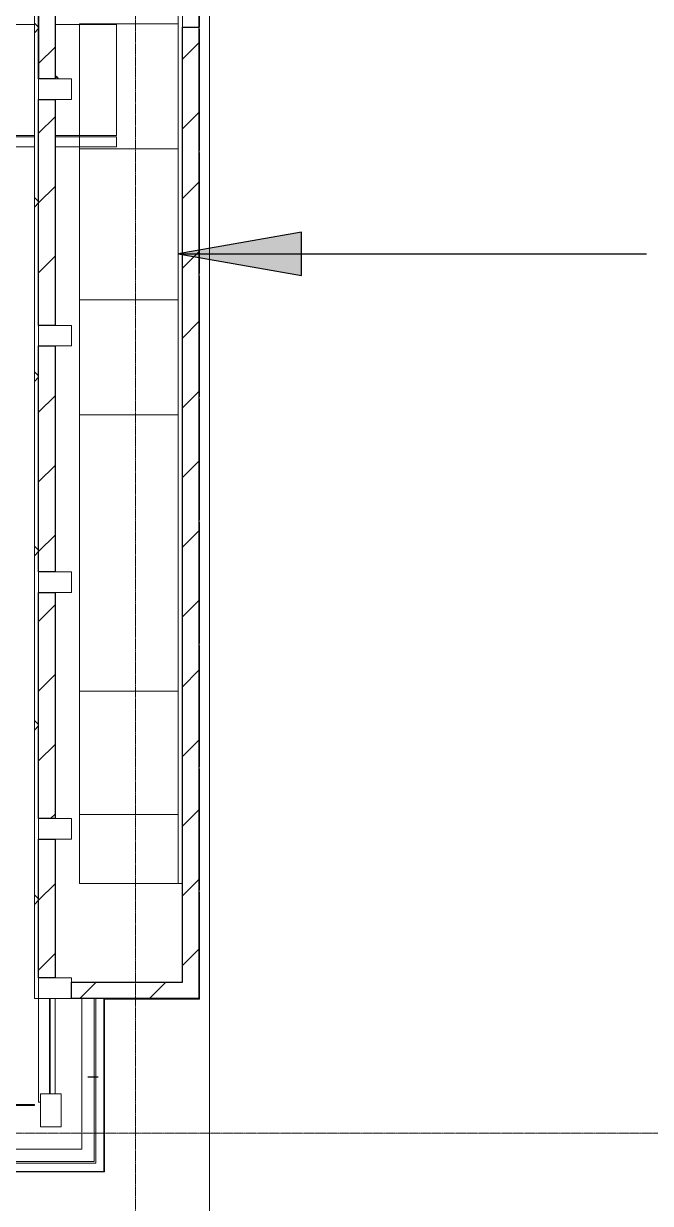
# Model space of a CAD drawing. Header units: millimetres. Extents: x 984 to 425800, y -34355 to 59419.
# Drawn here: x 391118 to 398748, y 15396 to 29752 of the extents above; entities that cross this region are included whole.
import ezdxf

# ---------------------------------------------------------------- set-up
doc = ezdxf.new("R2010")
doc.units = ezdxf.units.MM
doc.linetypes.add('DPA_Grid _ Level 100', pattern=[10, 5.5, -1.6, 1.3, -1.6])
doc.linetypes.add('DPA_Hidden 100', pattern=[7.2, 4.7, -2.5])
for name, color, linetype, lineweight in [('A-COLS-E', 1, 'Continuous', 9), ('A-COLS-HDLN', 2, 'Continuous', 9), ('A-DETL', 1, 'Continuous', 70), ('A-DETL-GENF', 2, 'Continuous', 35), ('A-FLOR-E', 2, 'Continuous', 9), ('A-GENM', 1, 'Continuous', 9), ('A-GLAZ-CURT', 2, 'Continuous', 9), ('A-GLAZ-CWMG', 2, 'Continuous', 9), ('A-WALL', 5, 'Continuous', 9), ('A-WALL-FNSH', 2, 'Continuous', 9), ('A-WALL-PATT', 1, 'Continuous', 9), ('E-LITE-EQPM', 2, 'Continuous', 9), ('S-GRID', 251, 'Continuous', 9), ('S-STRS-IDEN', 3, 'Continuous', 25), ('S-STRS-MBND', 2, 'Continuous', 9), ('WALL-E', 2, 'Continuous', 9)]:
    doc.layers.add(name, color=color, linetype=linetype, lineweight=lineweight)
pattern_1 = [(45, (1017098.17, 0), (-424.26407, 424.26407), [])]

# ---------------------------------------------------------------- blocks, each defined once
blk = doc.blocks.new('DPA_CP_Entrance Louver Grill Vertical Z - Louver Grill Vertical Z-V29-4110-01 GROUND LEVEL - REFLECTED CEILING PLAN')
at = {"layer": 'A-GLAZ-CURT'}
for p, q in [((-611, 0), (-611, -50)), ((-611, -50), (-611, 0)), ((-611, -50), (-611, -125)), ((-611, -125), (-611, -50)), ((-611, -50), (-611, -125)), ((-611, -125), (-611, -50)), ((-561, -200), (-563, -200)), ((563, -200), (561, -200))]:
    blk.add_line(p, q, dxfattribs=at)
blk = doc.blocks.new('GM_Louver Grill Vertical Z - Z Profile-V51-4110-01 GROUND LEVEL - REFLECTED CEILING PLAN')
at = {"layer": 'A-GENM'}
for p, q in [((46, -73), (40, -73)), ((40, -73), (40, -75)), ((40, -75), (40, -73)), ((40, -73), (46, -73)), ((40, -75), (50, -75)), ((50, -75), (40, -75))]:
    blk.add_line(p, q, dxfattribs=at)
blk = doc.blocks.new('DPA_Rectangular - 250 x 400 mm-11952625-4110-01 GROUND LEVEL - REFLECTED CEILING PLAN')
at = {"layer": 'A-COLS-E'}
for p, q in [((-200, -125), (-200, 125)), ((-200, 125), (200, 125)), ((200, 125), (200, -125)), ((200, -125), (-200, -125))]:
    blk.add_line(p, q, dxfattribs=at)
blk = doc.blocks.new('DPA_Rectangular Tuscan Column - Rectangular Tuscan Column-V72-4110-01 GROUND LEVEL - REFLECTED CEILING PLAN')
at = {"layer": 'A-COLS-HDLN'}
for p, q in [((-125, -150), (-125, 250)), ((-125, 250), (125, 250)), ((125, 250), (125, -150)), ((125, -150), (-125, -150))]:
    blk.add_line(p, q, dxfattribs=at)
blk = doc.blocks.new('DPA_CP_Entrance Louver Grill Vertical Z - Louver Grill Vertical Z-18398636-4110-01 GROUND LEVEL - REFLECTED CEILING PLAN')
at = {"layer": 'A-GLAZ-CURT'}
for p, q in [((478, -50), (478, 0)), ((478, 0), (478, -50)), ((478, -50), (478, -125)), ((478, -125), (478, -50)), ((478, -50), (478, -125)), ((478, -125), (478, -50)), ((-428, -200), (-430, -200)), ((430, -200), (428, -200))]:
    blk.add_line(p, q, dxfattribs=at)
blk = doc.blocks.new('DPA_CP_Entrance Louver Grill Vertical Z - Louver Grill Vertical Z-V73-4110-01 GROUND LEVEL - REFLECTED CEILING PLAN')
at = {"layer": 'A-GLAZ-CURT'}
for p, q in [((-478, 0), (-478, -50)), ((-478, -50), (-478, 0)), ((478, -50), (478, 0)), ((478, 0), (478, -50)), ((-478, -50), (-478, -125)), ((-478, -125), (-478, -50)), ((-478, -50), (-478, -125)), ((-478, -125), (-478, -50)), ((478, -50), (478, -125)), ((478, -125), (478, -50)), ((478, -50), (478, -125)), ((478, -125), (478, -50)), ((-428, -200), (-430, -200)), ((430, -200), (428, -200))]:
    blk.add_line(p, q, dxfattribs=at)
blk = doc.blocks.new('GM_Louver Grill Vertical Z - Z Profile-12047619-4110-01 GROUND LEVEL - REFLECTED CEILING PLAN')
at = {"layer": 'A-GENM'}
for p, q in [((40, -75), (50, -75)), ((50, -75), (40, -75))]:
    blk.add_line(p, q, dxfattribs=at)
blk = doc.blocks.new('DPA_CP_Entrance Louver Grill Vertical Z - Louver Grill Vertical Z-18398896-4110-01 GROUND LEVEL - REFLECTED CEILING PLAN')
at = {"layer": 'A-GLAZ-CURT'}
for p, q in [((478, -50), (478, 0)), ((478, 0), (478, -50)), ((478, -50), (478, -125)), ((478, -125), (478, -50)), ((478, -50), (478, -125)), ((478, -125), (478, -50))]:
    blk.add_line(p, q, dxfattribs=at)
blk = doc.blocks.new('DPA_CP_Entrance Louver Grill Vertical Z - Louver Grill Vertical Z-V81-4110-01 GROUND LEVEL - REFLECTED CEILING PLAN')
at = {"layer": 'A-GLAZ-CURT'}
for p, q in [((-478, 0), (-478, -50)), ((-478, -50), (-478, 0)), ((478, -50), (478, 0)), ((478, 0), (478, -50)), ((-478, -50), (-478, -125)), ((-478, -125), (-478, -50)), ((-478, -50), (-478, -125)), ((-478, -125), (-478, -50)), ((478, -50), (478, -125)), ((478, -125), (478, -50)), ((478, -50), (478, -125)), ((478, -125), (478, -50))]:
    blk.add_line(p, q, dxfattribs=at)
blk = doc.blocks.new('System Panel - Entrance Glazed 12mm-11975547-4110-01 GROUND LEVEL - REFLECTED CEILING PLAN')
at = {"layer": 'A-GLAZ-CURT'}
for p, q in [((-221, -6), (-221, 6)), ((-221, 6), (221, 6)), ((221, 6), (221, -6)), ((221, -6), (-221, -6))]:
    blk.add_line(p, q, dxfattribs=at)
blk = doc.blocks.new('System Panel - Entrance Glazed 12mm-11971452-4110-01 GROUND LEVEL - REFLECTED CEILING PLAN')
at = {"layer": 'A-GLAZ-CURT'}
for p, q in [((-605, -6), (-605, 6)), ((-605, 6), (555, 6)), ((555, -6), (-605, -6))]:
    blk.add_line(p, q, dxfattribs=at)
blk = doc.blocks.new('Rectangular Mullion - 50x200-12058037-4110-01 GROUND LEVEL - REFLECTED CEILING PLAN')
at = {"layer": 'A-GLAZ-CWMG'}
for p, q in [((-624997, 15779), (-626419, 15779)), ((-626419, 15779), (-624997, 15779))]:
    blk.add_line(p, q, dxfattribs=at)
blk = doc.blocks.new('Rectangular Mullion - 50x200-12058038-4110-01 GROUND LEVEL - REFLECTED CEILING PLAN')
at = {"layer": 'A-GLAZ-CWMG'}
for p, q in [((-624997, 16934), (-624997, 15779)), ((-624997, 15779), (-624997, 16934))]:
    blk.add_line(p, q, dxfattribs=at)
blk = doc.blocks.new('Rectangular Mullion - 50x200-12057870-4110-01 GROUND LEVEL - REFLECTED CEILING PLAN')
at = {"layer": 'A-GLAZ-CWMG'}
for p, q in [((-624997, 17889), (-625197, 17889)), ((-625197, 17889), (-624997, 17889)), ((-624997, 17889), (-624997, 16934)), ((-624997, 16934), (-624997, 17889))]:
    blk.add_line(p, q, dxfattribs=at)
blk = doc.blocks.new('Rectangular Mullion - Entrance Louver Top-12058041-4110-01 GROUND LEVEL - REFLECTED CEILING PLAN')
at = {"layer": 'A-GLAZ-CWMG'}
for p, q in [((-625272, 16054), (-626419, 16054)), ((-625272, 16054), (-626419, 16054)), ((-625122, 15904), (-626419, 15904)), ((-625122, 15904), (-626419, 15904)), ((-625102, 15884), (-626419, 15884)), ((-625102, 15884), (-626419, 15884)), ((-626419, 15784), (-625002, 15784)), ((-625002, 15784), (-626419, 15784))]:
    blk.add_line(p, q, dxfattribs=at)
blk = doc.blocks.new('Rectangular Mullion - Entrance Louver Top-12058042-4110-01 GROUND LEVEL - REFLECTED CEILING PLAN')
at = {"layer": 'A-GLAZ-CWMG'}
for p, q in [((-625272, 16934), (-625272, 16054)), ((-625272, 16934), (-625272, 16054)), ((-625122, 16934), (-625122, 15904)), ((-625122, 16934), (-625122, 15904)), ((-625102, 16934), (-625102, 15884)), ((-625102, 16934), (-625102, 15884)), ((-625002, 15784), (-625002, 16934)), ((-625002, 16934), (-625002, 15784))]:
    blk.add_line(p, q, dxfattribs=at)
blk = doc.blocks.new('Rectangular Mullion - Entrance Louver Top-12057874-4110-01 GROUND LEVEL - REFLECTED CEILING PLAN')
at = {"layer": 'A-GLAZ-CWMG'}
for p, q in [((-625122, 17889), (-625272, 17889)), ((-625272, 17889), (-625002, 17889)), ((-625272, 17889), (-625272, 16934)), ((-625272, 17889), (-625272, 16934)), ((-625102, 17889), (-625122, 17889)), ((-625122, 17889), (-625122, 16934)), ((-625122, 17889), (-625122, 16934)), ((-625002, 17889), (-625102, 17889)), ((-625102, 17889), (-625102, 16934)), ((-625102, 17889), (-625102, 16934)), ((-625002, 16934), (-625002, 17889)), ((-625002, 17889), (-625002, 16934))]:
    blk.add_line(p, q, dxfattribs=at)
blk = doc.blocks.new('System Panel - DPA-AR_Metal Ceiling Rectangular Panel-12710824-4110-01 GROUND LEVEL - REFLECTED CEILING PLAN')
at = {"layer": 'A-GLAZ-CURT'}
for p, q in [((-625847, 31239), (-626347, 31239)), ((-626347, 31239), (-626347, 29889)), ((-626347, 29889), (-626347, 31239)), ((-626347, 31239), (-625847, 31239)), ((-624847, 31239), (-625597, 31239)), ((-625597, 31239), (-624847, 31239)), ((-624847, 29889), (-624847, 31239)), ((-624847, 31239), (-624847, 29889)), ((-626347, 29889), (-625847, 29889)), ((-625847, 29889), (-626347, 29889)), ((-625597, 29889), (-624847, 29889)), ((-624847, 29889), (-625597, 29889))]:
    blk.add_line(p, q, dxfattribs=at)
blk = doc.blocks.new('DPA_CP_Metal Ceiling Panel - Vertical Panel Entrance-12710972-4110-01 GROUND LEVEL - REFLECTED CEILING PLAN')
at = {"layer": 'A-GLAZ-CURT'}
for p, q in [((-626347, 29754), (-626347, 29874)), ((-626347, 29874), (-625847, 29874)), ((-625847, 29874), (-626347, 29874)), ((-626347, 29874), (-626347, 29754)), ((-626347, 29754), (-626347, 29874)), ((-626347, 29874), (-625847, 29874)), ((-625597, 29874), (-624847, 29874)), ((-624847, 29874), (-625597, 29874)), ((-625597, 29874), (-624847, 29874)), ((-624847, 29754), (-624847, 29874)), ((-624847, 29754), (-624847, 29874)), ((-624847, 29874), (-624847, 29754)), ((-626347, 29754), (-625847, 29754)), ((-626347, 29754), (-625847, 29754)), ((-625847, 29754), (-626347, 29754)), ((-625597, 29754), (-624847, 29754)), ((-625597, 29754), (-624847, 29754)), ((-624847, 29754), (-625597, 29754))]:
    blk.add_line(p, q, dxfattribs=at)
blk = doc.blocks.new('D1 - D1-V174-4110-01 GROUND LEVEL - REFLECTED CEILING PLAN')
at = {"layer": 'A-DETL-GENF', "lineweight": 25}
for radius, start in [(45, 290.53375), (40, 294.87539)]:
    blk.add_arc((0, 0), radius, start, 360, dxfattribs=at)
at = {"layer": 'E-LITE-EQPM'}
blk.add_line((15, 0), (77.5, 0), dxfattribs=at)
blk.add_arc((0, 0), 38, 296.93195, 360, dxfattribs=at)

msp = doc.modelspace()

# ---------------------------------------------------------------- hatches: boundary and pattern name
at = {"layer": 'A-WALL-PATT'}
h = msp.add_hatch(dxfattribs=at)
h.set_pattern_fill('FP_7', color=256, style=0, pattern_type=2)
h.set_pattern_definition([(45, (1017098.2, 0), (-1060.66, 1060.66), []), (135, (1017098.2, 0), (-1060.66, -1060.66), [])])
h.paths.add_polyline_path([(391250.8, 17889), (391300.8, 17889), (391300.8, 32079), (391250.8, 32079), (391250.8, 18116)])
h.paths.add_polyline_path([(391300.8, 33879), (391300.8, 34479), (391250.8, 34479), (391250.8, 33879)])
h.paths.add_polyline_path([(391250.8, 36279), (391300.8, 36279), (391300.8, 36369), (391250.8, 36369), (391250.8, 36319)])
h = msp.add_hatch(dxfattribs=at)
h.set_pattern_fill('FP_2', color=256, style=0, pattern_type=2)
h.set_pattern_definition(pattern_1)
h.paths.add_polyline_path([(391300.8, 29079), (391500.8, 29079), (391500.8, 32079), (391300.8, 32079), (391300.8, 30604.8)])
h = msp.add_hatch(dxfattribs=at)
h.set_pattern_fill('FP_2', color=256, style=0, pattern_type=2)
h.set_pattern_definition(pattern_1)
h.paths.add_polyline_path([(393050.8, 17889), (393250.8, 17889), (393250.8, 29709), (393050.8, 29709), (393050.8, 18089)])
h = msp.add_hatch(dxfattribs=at)
h.set_pattern_fill('FP_2', color=256, style=0, pattern_type=2)
h.set_pattern_definition(pattern_1)
h.paths.add_polyline_path([(391500.8, 26079), (391500.8, 28829), (391300.8, 28829), (391300.8, 26079)])
h = msp.add_hatch(dxfattribs=at)
h.set_pattern_fill('FP_2', color=256, style=0, pattern_type=2)
h.set_pattern_definition(pattern_1)
h.paths.add_polyline_path([(391500.8, 23079), (391500.8, 25829), (391300.8, 25829), (391300.8, 23079)])
h = msp.add_hatch(dxfattribs=at)
h.set_pattern_fill('FP_2', color=256, style=0, pattern_type=2)
h.set_pattern_definition(pattern_1)
h.paths.add_polyline_path([(391500.8, 20079), (391500.8, 22829), (391300.8, 22829), (391300.8, 20079)])
h = msp.add_hatch(dxfattribs=at)
h.set_pattern_fill('FP_2', color=256, style=0, pattern_type=2)
h.set_pattern_definition(pattern_1)
h.paths.add_polyline_path([(391500.8, 18139), (391500.8, 19829), (391300.8, 19829), (391300.8, 18139)])
h = msp.add_hatch(dxfattribs=at)
h.set_pattern_fill('FP_2', color=256, style=0, pattern_type=2)
h.set_pattern_definition(pattern_1)
h.paths.add_polyline_path([(393050.8, 17889), (393050.8, 18089), (391700.8, 18089), (391700.8, 17889), (392389.8, 17889)])
at = {"layer": 'S-STRS-IDEN'}
msp.add_hatch(color=256, dxfattribs=at).paths.add_polyline_path([(393000.8, 26949.4), (394500.8, 26684.9), (394500.8, 27213.9)])

# ---------------------------------------------------------------- linework, layer by layer
at = {"layer": 'A-DETL', "linetype": 'DPA_Hidden 100', "lineweight": 9}
msp.add_line((393380.8, 2544.8), (393380.8, 37259), dxfattribs=at)
at = {"layer": 'A-FLOR-E'}
for p, q in [((393000.8, 37039), (393000.8, 28229)), ((393000.8, 28229), (393000.8, 37039)), ((393000.8, 28229), (391800.8, 28229)), ((391800.8, 28229), (391800.8, 19289)), ((391800.8, 19289), (391800.8, 28229)), ((391800.8, 28229), (393000.8, 28229)), ((391800.8, 19289), (393050.8, 19289)), ((393050.8, 19289), (391800.8, 19289)), ((393050.8, 19289), (393050.8, 18089)), ((393050.8, 18089), (393050.8, 19289)), ((393050.8, 18089), (391900.8, 18089)), ((391900.8, 18089), (393050.8, 18089))]:
    msp.add_line(p, q, dxfattribs=at)
at = {"layer": 'A-WALL', "color": 7, "lineweight": 25}
for p, q in [((391300.8, 29079), (391300.8, 32079)), ((391300.8, 31549), (391300.8, 29079)), ((391500.8, 31349), (391500.8, 29079)), ((393050.8, 18089), (393050.8, 29709)), ((393050.8, 29709), (393250.8, 29709)), ((393250.8, 29709), (393250.8, 17889)), ((391500.8, 29079), (391300.8, 29079)), ((391300.8, 26079), (391300.8, 28829)), ((391300.8, 28829), (391500.8, 28829)), ((391500.8, 28829), (391500.8, 26079)), ((391500.8, 26079), (391300.8, 26079)), ((391300.8, 23079), (391300.8, 25829)), ((391300.8, 25829), (391500.8, 25829)), ((391500.8, 25829), (391500.8, 23079)), ((391500.8, 23079), (391300.8, 23079)), ((391300.8, 20079), (391300.8, 22829)), ((391300.8, 22829), (391500.8, 22829)), ((391500.8, 22829), (391500.8, 20079)), ((391500.8, 20079), (391300.8, 20079)), ((391300.8, 18139), (391300.8, 19829)), ((391300.8, 19829), (391500.8, 19829)), ((391500.8, 19829), (391500.8, 18139)), ((391500.8, 18139), (391300.8, 18139)), ((391700.8, 18089), (393050.8, 18089)), ((391700.8, 17889), (391700.8, 18089)), ((393050.8, 17889), (391700.8, 17889)), ((393250.8, 17889), (393050.8, 17889))]:
    msp.add_line(p, q, dxfattribs=at)
at = {"layer": 'A-WALL-FNSH', "color": 250}
for p, q in [((391250.8, 17889), (391250.8, 32079)), ((393250.8, 28209), (393250.8, 29684)), ((393250.8, 29684), (393260.8, 29684)), ((393260.8, 29684), (393260.8, 28209)), ((391300.8, 29079), (391300.8, 17889)), ((393260.8, 28209), (393250.8, 28209)), ((393250.8, 26709), (393250.8, 28184)), ((393250.8, 28184), (393260.8, 28184)), ((393260.8, 28184), (393260.8, 26709)), ((393260.8, 26709), (393250.8, 26709)), ((393250.8, 25209), (393250.8, 26684)), ((393250.8, 26684), (393260.8, 26684)), ((393260.8, 26684), (393260.8, 25209)), ((393260.8, 25209), (393250.8, 25209)), ((393250.8, 23709), (393250.8, 25184)), ((393250.8, 25184), (393260.8, 25184)), ((393260.8, 25184), (393260.8, 23709)), ((393260.8, 23709), (393250.8, 23709)), ((393250.8, 22209), (393250.8, 23684)), ((393250.8, 23684), (393260.8, 23684)), ((393260.8, 23684), (393260.8, 22209)), ((393260.8, 22209), (393250.8, 22209)), ((393250.8, 20709), (393250.8, 22184)), ((393250.8, 22184), (393260.8, 22184)), ((393260.8, 22184), (393260.8, 20709)), ((393260.8, 20709), (393250.8, 20709)), ((393250.8, 19209), (393250.8, 20684)), ((393250.8, 20684), (393260.8, 20684)), ((393260.8, 20684), (393260.8, 19209)), ((393260.8, 19209), (393250.8, 19209)), ((393250.8, 17879), (393250.8, 19184)), ((393250.8, 19184), (393260.8, 19184)), ((393260.8, 19184), (393260.8, 17879)), ((391300.8, 17889), (391250.8, 17889)), ((393260.8, 17879), (393250.8, 17879))]:
    msp.add_line(p, q, dxfattribs=at)
at = {"layer": 'S-GRID', "linetype": 'DPA_Grid _ Level 100'}
for p, q in [((392480.8, -30742.3), (392480.8, 54919.2)), ((415577.1, 16252), (62413.8, 16252))]:
    msp.add_line(p, q, dxfattribs=at)
at = {"layer": 'S-STRS-IDEN'}
for p, q in [((394500.8, 27213.9), (393000.8, 26949.4)), ((394500.8, 26684.9), (394500.8, 27213.9)), ((393000.8, 26949.4), (394500.8, 26684.9)), ((393000.8, 26949.4), (398700.4, 26949.4))]:
    msp.add_line(p, q, dxfattribs=at)
at = {"layer": 'S-STRS-MBND'}
for p, q in [((393000.8, 29749), (391800.8, 29749)), ((391800.8, 29749), (391800.8, 26389)), ((393000.8, 29749), (393000.8, 26389)), ((391800.8, 26389), (391800.8, 24989)), ((393000.8, 26389), (391800.8, 26389)), ((393000.8, 24989), (393000.8, 26389)), ((393000.8, 24989), (391800.8, 24989)), ((391800.8, 24989), (391800.8, 21629)), ((393000.8, 24989), (393000.8, 21629)), ((391800.8, 21629), (391800.8, 20129)), ((393000.8, 21629), (391800.8, 21629)), ((393000.8, 20129), (393000.8, 21629)), ((393000.8, 20129), (391800.8, 20129)), ((391800.8, 20129), (391800.8, 19289)), ((393000.8, 20129), (393000.8, 19289)), ((393000.8, 19289), (391800.8, 19289))]:
    msp.add_line(p, q, dxfattribs=at)
at = {"layer": 'WALL-E'}
for p, q in [((393050.8, 29709), (393050.8, 37014)), ((393050.8, 37014), (393050.8, 29709)), ((393250.8, 29709), (393250.8, 37014)), ((393250.8, 37014), (393250.8, 29709)), ((393000.8, 28229), (393000.8, 36864)), ((393000.8, 36864), (393000.8, 28229)), ((393250.8, 31184), (393250.8, 29709)), ((393260.8, 29709), (393260.8, 31184)), ((393250.8, 29709), (393050.8, 29709)), ((393250.8, 29709), (393260.8, 29709)), ((393250.8, 29684), (393250.8, 28209)), ((393260.8, 29684), (393250.8, 29684)), ((393260.8, 28209), (393260.8, 29684)), ((391800.8, 28229), (391800.8, 19289)), ((391800.8, 19289), (391800.8, 28229)), ((392800.8, 28229), (391800.8, 28229)), ((391800.8, 28229), (392800.8, 28229)), ((393000.8, 28229), (392800.8, 28229)), ((392800.8, 28229), (393000.8, 28229)), ((393250.8, 28209), (393260.8, 28209)), ((393250.8, 28184), (393250.8, 26709)), ((393260.8, 28184), (393250.8, 28184)), ((393260.8, 26709), (393260.8, 28184)), ((393250.8, 26709), (393260.8, 26709)), ((393250.8, 26684), (393250.8, 25209)), ((393260.8, 26684), (393250.8, 26684)), ((393260.8, 25209), (393260.8, 26684)), ((393250.8, 25209), (393260.8, 25209)), ((393250.8, 25184), (393250.8, 23709)), ((393260.8, 25184), (393250.8, 25184)), ((393260.8, 23709), (393260.8, 25184)), ((393250.8, 23709), (393260.8, 23709)), ((393250.8, 23684), (393250.8, 22209)), ((393260.8, 23684), (393250.8, 23684)), ((393260.8, 22209), (393260.8, 23684)), ((393250.8, 22209), (393260.8, 22209)), ((393250.8, 22184), (393250.8, 20709)), ((393260.8, 22184), (393250.8, 22184)), ((393260.8, 20709), (393260.8, 22184)), ((393250.8, 20709), (393260.8, 20709)), ((393250.8, 20684), (393250.8, 19209)), ((393260.8, 20684), (393250.8, 20684)), ((393260.8, 19209), (393260.8, 20684)), ((393250.8, 19209), (393260.8, 19209)), ((393250.8, 19184), (393250.8, 17889)), ((393260.8, 19184), (393250.8, 19184)), ((393260.8, 17879), (393260.8, 19184)), ((391300.8, 18139), (391500.8, 18139)), ((391300.8, 18139), (391300.8, 16629)), ((391500.8, 16729), (391500.8, 17889)), ((393250.8, 17889), (392100.8, 17889)), ((392100.8, 17889), (393250.8, 17889)), ((392100.8, 17879), (392100.8, 17889)), ((392100.8, 17879), (392100.8, 17889)), ((393250.8, 17879), (392100.8, 17879)), ((392100.8, 17879), (393250.8, 17879)), ((393250.8, 17879), (393260.8, 17879)), ((391300.8, 16629), (391325.8, 16629))]:
    msp.add_line(p, q, dxfattribs=at)

# ---------------------------------------------------------------- block references
at = {"layer": 'A-COLS-E'}
for p in [(391500.8, 28954), (391500.8, 25954), (391500.8, 22954), (391500.8, 19954), (391500.8, 18014)]:
    msp.add_blockref('DPA_Rectangular - 250 x 400 mm-11952625-4110-01 GROUND LEVEL - REFLECTED CEILING PLAN', p, dxfattribs=at)
at = {"layer": 'A-COLS-E', "rotation": 89.99999999997293}
msp.add_blockref('DPA_Rectangular - 250 x 400 mm-11952625-4110-01 GROUND LEVEL - REFLECTED CEILING PLAN', (391450.8, 16529), dxfattribs=at)
at = {"layer": 'A-COLS-HDLN'}
msp.add_blockref('DPA_Rectangular Tuscan Column - Rectangular Tuscan Column-V72-4110-01 GROUND LEVEL - REFLECTED CEILING PLAN', (391450.8, 16479), dxfattribs=at)
at = {"layer": 'A-GENM', "rotation": 89.99999999999584}
for name, p in [('GM_Louver Grill Vertical Z - Z Profile-V51-4110-01 GROUND LEVEL - REFLECTED CEILING PLAN', (392025.8, 17789)), ('GM_Louver Grill Vertical Z - Z Profile-12047619-4110-01 GROUND LEVEL - REFLECTED CEILING PLAN', (392025.8, 17789)), ('GM_Louver Grill Vertical Z - Z Profile-V51-4110-01 GROUND LEVEL - REFLECTED CEILING PLAN', (392025.8, 17715.8)), ('GM_Louver Grill Vertical Z - Z Profile-V51-4110-01 GROUND LEVEL - REFLECTED CEILING PLAN', (392025.8, 17642.7)), ('GM_Louver Grill Vertical Z - Z Profile-12047619-4110-01 GROUND LEVEL - REFLECTED CEILING PLAN', (392025.8, 17715.8)), ('GM_Louver Grill Vertical Z - Z Profile-12047619-4110-01 GROUND LEVEL - REFLECTED CEILING PLAN', (392025.8, 17642.7)), ('GM_Louver Grill Vertical Z - Z Profile-V51-4110-01 GROUND LEVEL - REFLECTED CEILING PLAN', (392025.8, 17569.5)), ('GM_Louver Grill Vertical Z - Z Profile-V51-4110-01 GROUND LEVEL - REFLECTED CEILING PLAN', (392025.8, 17496.3)), ('GM_Louver Grill Vertical Z - Z Profile-12047619-4110-01 GROUND LEVEL - REFLECTED CEILING PLAN', (392025.8, 17569.5)), ('GM_Louver Grill Vertical Z - Z Profile-12047619-4110-01 GROUND LEVEL - REFLECTED CEILING PLAN', (392025.8, 17496.3)), ('GM_Louver Grill Vertical Z - Z Profile-V51-4110-01 GROUND LEVEL - REFLECTED CEILING PLAN', (392025.8, 17423.1)), ('GM_Louver Grill Vertical Z - Z Profile-V51-4110-01 GROUND LEVEL - REFLECTED CEILING PLAN', (392025.8, 17349.9)), ('GM_Louver Grill Vertical Z - Z Profile-12047619-4110-01 GROUND LEVEL - REFLECTED CEILING PLAN', (392025.8, 17423.1)), ('GM_Louver Grill Vertical Z - Z Profile-12047619-4110-01 GROUND LEVEL - REFLECTED CEILING PLAN', (392025.8, 17349.9)), ('GM_Louver Grill Vertical Z - Z Profile-V51-4110-01 GROUND LEVEL - REFLECTED CEILING PLAN', (392025.8, 17276.7)), ('GM_Louver Grill Vertical Z - Z Profile-V51-4110-01 GROUND LEVEL - REFLECTED CEILING PLAN', (392025.8, 17203.6)), ('GM_Louver Grill Vertical Z - Z Profile-12047619-4110-01 GROUND LEVEL - REFLECTED CEILING PLAN', (392025.8, 17276.7)), ('GM_Louver Grill Vertical Z - Z Profile-12047619-4110-01 GROUND LEVEL - REFLECTED CEILING PLAN', (392025.8, 17203.6)), ('GM_Louver Grill Vertical Z - Z Profile-V51-4110-01 GROUND LEVEL - REFLECTED CEILING PLAN', (392025.8, 17130.4)), ('GM_Louver Grill Vertical Z - Z Profile-V51-4110-01 GROUND LEVEL - REFLECTED CEILING PLAN', (392025.8, 17057.2)), ('GM_Louver Grill Vertical Z - Z Profile-12047619-4110-01 GROUND LEVEL - REFLECTED CEILING PLAN', (392025.8, 17130.4)), ('GM_Louver Grill Vertical Z - Z Profile-12047619-4110-01 GROUND LEVEL - REFLECTED CEILING PLAN', (392025.8, 17057.2)), ('GM_Louver Grill Vertical Z - Z Profile-V51-4110-01 GROUND LEVEL - REFLECTED CEILING PLAN', (392025.8, 16984)), ('GM_Louver Grill Vertical Z - Z Profile-12047619-4110-01 GROUND LEVEL - REFLECTED CEILING PLAN', (392025.8, 16984)), ('GM_Louver Grill Vertical Z - Z Profile-V51-4110-01 GROUND LEVEL - REFLECTED CEILING PLAN', (392025.8, 16834)), ('GM_Louver Grill Vertical Z - Z Profile-V51-4110-01 GROUND LEVEL - REFLECTED CEILING PLAN', (392025.8, 16760.8)), ('GM_Louver Grill Vertical Z - Z Profile-12047619-4110-01 GROUND LEVEL - REFLECTED CEILING PLAN', (392025.8, 16834)), ('GM_Louver Grill Vertical Z - Z Profile-12047619-4110-01 GROUND LEVEL - REFLECTED CEILING PLAN', (392025.8, 16760.8)), ('GM_Louver Grill Vertical Z - Z Profile-V51-4110-01 GROUND LEVEL - REFLECTED CEILING PLAN', (392025.8, 16687.6)), ('GM_Louver Grill Vertical Z - Z Profile-V51-4110-01 GROUND LEVEL - REFLECTED CEILING PLAN', (392025.8, 16614.5)), ('GM_Louver Grill Vertical Z - Z Profile-12047619-4110-01 GROUND LEVEL - REFLECTED CEILING PLAN', (392025.8, 16687.6)), ('GM_Louver Grill Vertical Z - Z Profile-12047619-4110-01 GROUND LEVEL - REFLECTED CEILING PLAN', (392025.8, 16614.5)), ('GM_Louver Grill Vertical Z - Z Profile-V51-4110-01 GROUND LEVEL - REFLECTED CEILING PLAN', (392025.8, 16541.3)), ('GM_Louver Grill Vertical Z - Z Profile-V51-4110-01 GROUND LEVEL - REFLECTED CEILING PLAN', (392025.8, 16468.1)), ('GM_Louver Grill Vertical Z - Z Profile-12047619-4110-01 GROUND LEVEL - REFLECTED CEILING PLAN', (392025.8, 16541.3)), ('GM_Louver Grill Vertical Z - Z Profile-12047619-4110-01 GROUND LEVEL - REFLECTED CEILING PLAN', (392025.8, 16468.1)), ('GM_Louver Grill Vertical Z - Z Profile-V51-4110-01 GROUND LEVEL - REFLECTED CEILING PLAN', (392025.8, 16394.9)), ('GM_Louver Grill Vertical Z - Z Profile-V51-4110-01 GROUND LEVEL - REFLECTED CEILING PLAN', (392025.8, 16321.7)), ('GM_Louver Grill Vertical Z - Z Profile-12047619-4110-01 GROUND LEVEL - REFLECTED CEILING PLAN', (392025.8, 16394.9)), ('GM_Louver Grill Vertical Z - Z Profile-12047619-4110-01 GROUND LEVEL - REFLECTED CEILING PLAN', (392025.8, 16321.7)), ('GM_Louver Grill Vertical Z - Z Profile-V51-4110-01 GROUND LEVEL - REFLECTED CEILING PLAN', (392025.8, 16248.5)), ('GM_Louver Grill Vertical Z - Z Profile-V51-4110-01 GROUND LEVEL - REFLECTED CEILING PLAN', (392025.8, 16175.4)), ('GM_Louver Grill Vertical Z - Z Profile-12047619-4110-01 GROUND LEVEL - REFLECTED CEILING PLAN', (392025.8, 16248.5)), ('GM_Louver Grill Vertical Z - Z Profile-12047619-4110-01 GROUND LEVEL - REFLECTED CEILING PLAN', (392025.8, 16175.4)), ('GM_Louver Grill Vertical Z - Z Profile-V51-4110-01 GROUND LEVEL - REFLECTED CEILING PLAN', (392025.8, 16102.2)), ('GM_Louver Grill Vertical Z - Z Profile-V51-4110-01 GROUND LEVEL - REFLECTED CEILING PLAN', (392025.8, 16029)), ('GM_Louver Grill Vertical Z - Z Profile-12047619-4110-01 GROUND LEVEL - REFLECTED CEILING PLAN', (392025.8, 16102.2)), ('GM_Louver Grill Vertical Z - Z Profile-12047619-4110-01 GROUND LEVEL - REFLECTED CEILING PLAN', (392025.8, 16029))]:
    msp.add_blockref(name, p, dxfattribs=at)
at = {"layer": 'A-GENM'}
for name, p in [('GM_Louver Grill Vertical Z - Z Profile-V51-4110-01 GROUND LEVEL - REFLECTED CEILING PLAN', (391111.7, 15854)), ('GM_Louver Grill Vertical Z - Z Profile-12047619-4110-01 GROUND LEVEL - REFLECTED CEILING PLAN', (391111.7, 15854)), ('GM_Louver Grill Vertical Z - Z Profile-V51-4110-01 GROUND LEVEL - REFLECTED CEILING PLAN', (391188.2, 15854)), ('GM_Louver Grill Vertical Z - Z Profile-12047619-4110-01 GROUND LEVEL - REFLECTED CEILING PLAN', (391188.2, 15854)), ('GM_Louver Grill Vertical Z - Z Profile-V51-4110-01 GROUND LEVEL - REFLECTED CEILING PLAN', (391264.8, 15854)), ('GM_Louver Grill Vertical Z - Z Profile-12047619-4110-01 GROUND LEVEL - REFLECTED CEILING PLAN', (391264.8, 15854)), ('GM_Louver Grill Vertical Z - Z Profile-V51-4110-01 GROUND LEVEL - REFLECTED CEILING PLAN', (391341.4, 15854)), ('GM_Louver Grill Vertical Z - Z Profile-12047619-4110-01 GROUND LEVEL - REFLECTED CEILING PLAN', (391341.4, 15854)), ('GM_Louver Grill Vertical Z - Z Profile-V51-4110-01 GROUND LEVEL - REFLECTED CEILING PLAN', (391417.9, 15854)), ('GM_Louver Grill Vertical Z - Z Profile-12047619-4110-01 GROUND LEVEL - REFLECTED CEILING PLAN', (391417.9, 15854)), ('GM_Louver Grill Vertical Z - Z Profile-V51-4110-01 GROUND LEVEL - REFLECTED CEILING PLAN', (391494.5, 15854)), ('GM_Louver Grill Vertical Z - Z Profile-12047619-4110-01 GROUND LEVEL - REFLECTED CEILING PLAN', (391494.5, 15854)), ('GM_Louver Grill Vertical Z - Z Profile-V51-4110-01 GROUND LEVEL - REFLECTED CEILING PLAN', (391571.1, 15854)), ('GM_Louver Grill Vertical Z - Z Profile-12047619-4110-01 GROUND LEVEL - REFLECTED CEILING PLAN', (391571.1, 15854)), ('GM_Louver Grill Vertical Z - Z Profile-V51-4110-01 GROUND LEVEL - REFLECTED CEILING PLAN', (391647.7, 15854)), ('GM_Louver Grill Vertical Z - Z Profile-12047619-4110-01 GROUND LEVEL - REFLECTED CEILING PLAN', (391647.7, 15854)), ('GM_Louver Grill Vertical Z - Z Profile-V51-4110-01 GROUND LEVEL - REFLECTED CEILING PLAN', (391724.2, 15854)), ('GM_Louver Grill Vertical Z - Z Profile-12047619-4110-01 GROUND LEVEL - REFLECTED CEILING PLAN', (391724.2, 15854)), ('GM_Louver Grill Vertical Z - Z Profile-V51-4110-01 GROUND LEVEL - REFLECTED CEILING PLAN', (391800.8, 15854)), ('GM_Louver Grill Vertical Z - Z Profile-12047619-4110-01 GROUND LEVEL - REFLECTED CEILING PLAN', (391800.8, 15854))]:
    msp.add_blockref(name, p, dxfattribs=at)
at = {"layer": 'A-GLAZ-CURT'}
for name, p in [('System Panel - DPA-AR_Metal Ceiling Rectangular Panel-12710824-4110-01 GROUND LEVEL - REFLECTED CEILING PLAN', (1017098.2, -1500)), ('DPA_CP_Metal Ceiling Panel - Vertical Panel Entrance-12710972-4110-01 GROUND LEVEL - REFLECTED CEILING PLAN', (1017098.2, -1500)), ('System Panel - Entrance Glazed 12mm-11975547-4110-01 GROUND LEVEL - REFLECTED CEILING PLAN', (391029.8, 16592)), ('DPA_CP_Entrance Louver Grill Vertical Z - Louver Grill Vertical Z-V29-4110-01 GROUND LEVEL - REFLECTED CEILING PLAN', (391289.8, 15979))]:
    msp.add_blockref(name, p, dxfattribs=at)
for name, p, rotation in [('System Panel - Entrance Glazed 12mm-11971452-4110-01 GROUND LEVEL - REFLECTED CEILING PLAN', (391437.8, 17284), 270), ('DPA_CP_Entrance Louver Grill Vertical Z - Louver Grill Vertical Z-V73-4110-01 GROUND LEVEL - REFLECTED CEILING PLAN', (391900.8, 17411.5), 89.99999999999584), ('DPA_CP_Entrance Louver Grill Vertical Z - Louver Grill Vertical Z-V81-4110-01 GROUND LEVEL - REFLECTED CEILING PLAN', (391900.8, 17411.5), 89.99999999999584), ('DPA_CP_Entrance Louver Grill Vertical Z - Louver Grill Vertical Z-18398636-4110-01 GROUND LEVEL - REFLECTED CEILING PLAN', (391900.8, 16456.5), 89.99999999999584), ('DPA_CP_Entrance Louver Grill Vertical Z - Louver Grill Vertical Z-18398896-4110-01 GROUND LEVEL - REFLECTED CEILING PLAN', (391900.8, 16456.5), 89.99999999999584)]:
    msp.add_blockref(name, p, dxfattribs=dict(at, rotation=rotation))
at = {"layer": 'A-GLAZ-CWMG'}
for name in ['Rectangular Mullion - Entrance Louver Top-12057874-4110-01 GROUND LEVEL - REFLECTED CEILING PLAN', 'Rectangular Mullion - 50x200-12057870-4110-01 GROUND LEVEL - REFLECTED CEILING PLAN', 'Rectangular Mullion - Entrance Louver Top-12058042-4110-01 GROUND LEVEL - REFLECTED CEILING PLAN', 'Rectangular Mullion - 50x200-12058038-4110-01 GROUND LEVEL - REFLECTED CEILING PLAN', 'Rectangular Mullion - Entrance Louver Top-12058041-4110-01 GROUND LEVEL - REFLECTED CEILING PLAN', 'Rectangular Mullion - 50x200-12058037-4110-01 GROUND LEVEL - REFLECTED CEILING PLAN']:
    msp.add_blockref(name, (1017098.2, 0), dxfattribs=at)
at = {"layer": 'E-LITE-EQPM', "rotation": 89.99999999999987}
msp.add_blockref('D1 - D1-V174-4110-01 GROUND LEVEL - REFLECTED CEILING PLAN', (391500.8, 29064), dxfattribs=at)

doc.saveas('drawing.dxf')
